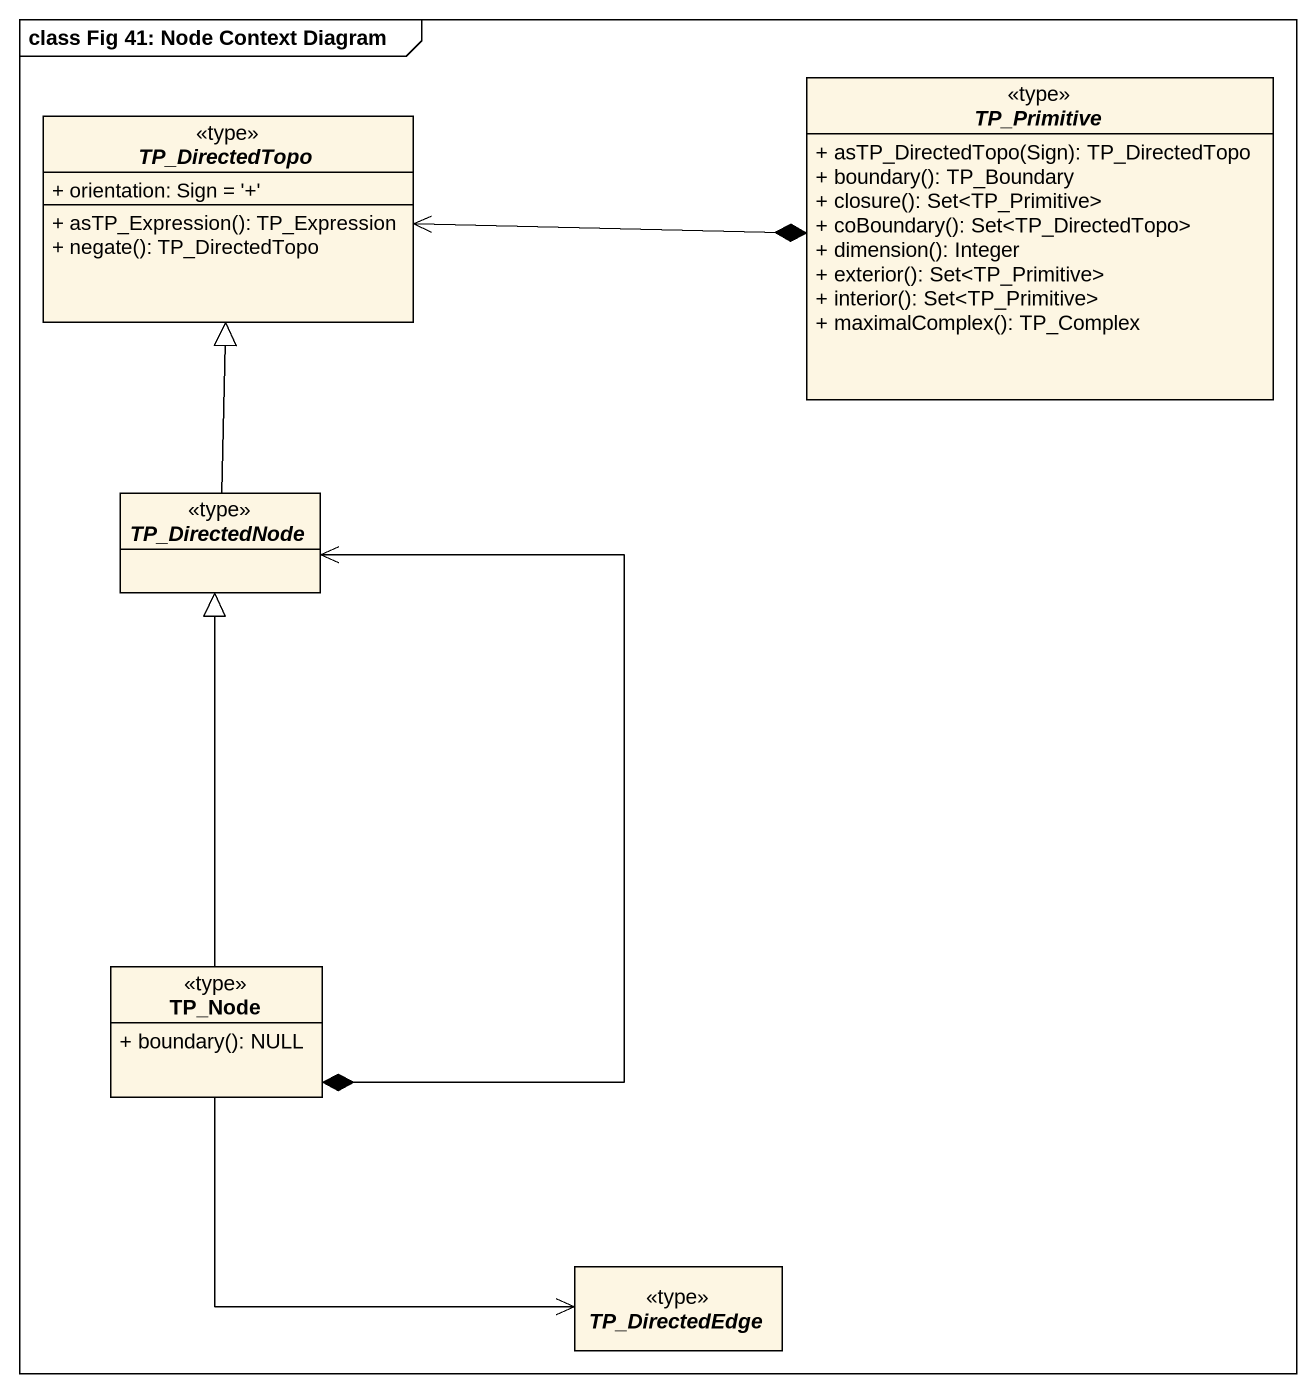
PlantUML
@startuml
mainframe class Fig 41: Node Context Diagram
hide circle
hide empty members
skinparam classAttributeIconSize 0
abstract class TP_DirectedTopo <<type>> {
  + orientation: Sign = '+'
  + asTP_Expression(): TP_Expression
  + negate(): TP_DirectedTopo
}
abstract class TP_Primitive <<type>> {
  + asTP_DirectedTopo(Sign): TP_DirectedTopo
  + boundary(): TP_Boundary
  + closure(): Set<TP_Primitive>
  + coBoundary(): Set<TP_DirectedTopo>
  + dimension(): Integer
  + exterior(): Set<TP_Primitive>
  + interior(): Set<TP_Primitive>
  + maximalComplex(): TP_Complex
}
abstract class TP_DirectedNode <<type>>
class TP_Node <<type>> {
  + boundary(): NULL
}
abstract class TP_DirectedEdge <<type>>
TP_Primitive *-left-> TP_DirectedTopo
TP_DirectedNode -up-|> TP_DirectedTopo
TP_DirectedNode <--* TP_Node
TP_Node -up-|> TP_DirectedNode
TP_Node -right-> TP_DirectedEdge
@enduml
